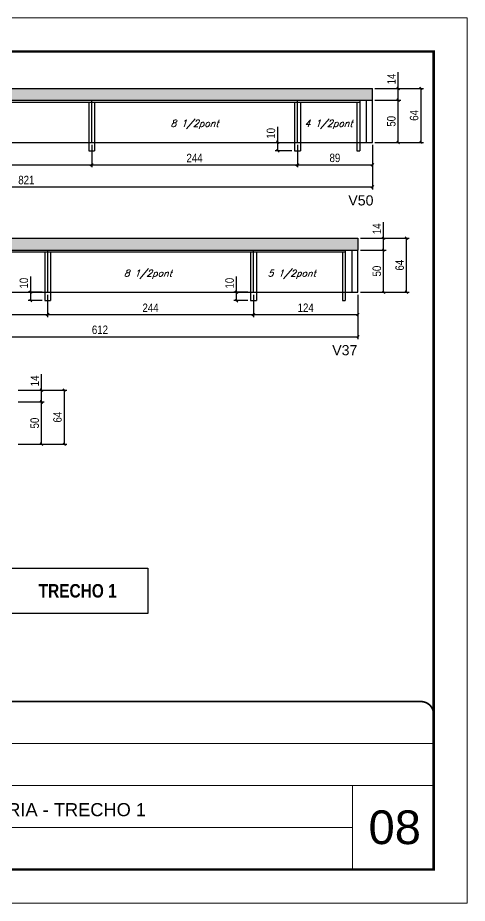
# Model space of a CAD drawing. Extents: x 0 to 6325, y 5574 to 19307.
# Drawn here: x 5707 to 6240, y 15911 to 16961 of the extents above; entities that cross this region are included whole.
import ezdxf

# ---------------------------------------------------------------- set-up
doc = ezdxf.new("R2010")
doc.units = 0
doc.linetypes.add('CONTINUO', pattern=[0])
doc.linetypes.add('DASHED', pattern=[0.75, 0.5, -0.25])
for name, color, linetype in [('1', 1, 'Continuous'), ('5', 5, 'Continuous'), ('COTA', 241, 'Continuous'), ('NOMENCLATURA', 7, 'Continuous'), ('Painéis', 200, 'Continuous'), ('SARR_2.2x7', 40, 'Continuous'), ('SARR_3.5x7', 81, 'Continuous'), ('texto', 7, 'Continuous')]:
    doc.layers.add(name, color=color, linetype=linetype)
for name, color, linetype, lineweight in [('CARIMBO', 255, 'Continuous', 9), ('Folhas', 255, 'Continuous', 9), ('SARRAFO DE PRESSAO', 251, 'DASHED', 9)]:
    doc.layers.add(name, color=color, linetype=linetype, lineweight=lineweight)
doc.styles.add('arial', font='arial.ttf')
doc.styles.add('COTA TECNICA', font='techl___.ttf', dxfattribs={"height": 10})
doc.styles.add('ROMANC', font='techb___.ttf', dxfattribs={"height": 2.5})
doc.styles.add('Romans', font='romans.shx')
doc.styles.get("Standard").update_dxf_attribs({"font": 'arial.ttf'})
doc.dimstyles.new('PAINEL', dxfattribs={"dimtxt": 10, "dimasz": 3, "dimexe": 3, "dimexo": 3, "dimgap": 3, "dimtad": 1, "dimdec": 1, "dimzin": 12, "dimdsep": 46, "dimtxsty": 'COTA TECNICA', "dimblk1": 'OBLIQUE', "dimblk2": 'OBLIQUE', "dimsah": 1, "dimcen": 0.9, "dimclrd": 4, "dimclre": 4, "dimclrt": 240, "dimadec": 1, "dimazin": 3, "dimtfac": 1, "dimtdec": 1, "dimtmove": 0, "dimatfit": 3, "dimfxl": 1, "dimtolj": 1, "dimtzin": 12, "dimarcsym": 0})

# ---------------------------------------------------------------- blocks, each defined once
blk = doc.blocks.new('9999999999')
at = {"color": 30, "linetype": 'CONTINUO'}
for p, q in [((98564.6, 34379.6), (99584, 34379.6)), ((98564.6, 34329.8), (99488, 34329.8)), ((99584, 34329.8), (99488, 34329.8)), ((99488, 34329.8), (99488, 34230.2)), ((98564.6, 34280), (99488, 34280))]:
    blk.add_line(p, q, dxfattribs=at)
at = {"color": 30, "linetype": 'CONTINUO', "const_width": 2}
blk.add_lwpolyline([(99584, 34230.2), (99584, 34414.4, 0.414214), (99569, 34429.4), (98229, 34429.4, 0.414214), (98214, 34414.4), (98214, 34245.2, 0.414214), (98229, 34230.2), (99584, 34230.2)], format="xyb", dxfattribs=at)
at = {"layer": 'Folhas'}
blk.add_lwpolyline([(98139, 34190.2), (99624, 34190.2), (99624, 35240.2), (98139, 35240.2)], close=True, dxfattribs=at)
at = {"layer": 'Folhas', "color": 30, "const_width": 3}
blk.add_lwpolyline([(98214, 34230.2), (99584, 34230.2), (99584, 35200.2), (98214, 35200.2)], close=True, dxfattribs=at)
at = {"color": 7, "linetype": 'Continuous', "ltscale": 5, "style": 'arial'}
blk.add_text('01° SUBSOLO - PERIFERIA - TRECHO 1', height=15.483, dxfattribs=at).set_placement((98837.7, 34293.5))
blk = doc.blocks.new('_Oblique')
at = {"layer": '1', "color": 0, "lineweight": -2}
blk.add_line((-0.5, -0.5), (0.5, 0.5), dxfattribs=at)
blk = doc.blocks.new('*D3354')
at = {"layer": 'COTA', "color": 4, "linetype": 'ByBlock', "lineweight": -2, "transparency": 16777216}
for p, q in [((5550.5, 16810.6), (5550.5, 16784.1)), ((5794.5, 16810.6), (5794.5, 16784.1)), ((5550.5, 16787.1), (5794.5, 16787.1))]:
    blk.add_line(p, q, dxfattribs=at)
at = {"layer": 'Defpoints', "color": 0, "linetype": 'ByBlock', "transparency": 16777216}
for p in [(5550.5, 16813.6), (5794.5, 16813.6), (5794.5, 16787.1)]:
    blk.add_point(p, dxfattribs=at)
at = {"layer": 'COTA', "color": 4, "linetype": 'ByBlock', "lineweight": -2, "transparency": 16777216, "xscale": 3, "yscale": 3, "zscale": 3, "rotation": 180}
blk.add_blockref('_Oblique', (5550.5, 16787.1), dxfattribs=at)
at = {"layer": 'COTA', "color": 4, "linetype": 'ByBlock', "lineweight": -2, "transparency": 16777216, "xscale": 3, "yscale": 3, "zscale": 3}
blk.add_blockref('_Oblique', (5794.5, 16787.1), dxfattribs=at)
at = {"layer": 'COTA', "color": 240, "linetype": 'ByBlock', "transparency": 16777216, "insert": (5672.5, 16795.1), "char_height": 10, "width": 210.731, "attachment_point": 5, "style": 'COTA TECNICA'}
blk.add_mtext('\\A1;244', dxfattribs=at)
blk = doc.blocks.new('*D4419')
at = {"layer": 'COTA', "color": 4, "linetype": 'ByBlock', "lineweight": -2, "transparency": 16777216}
for p, q in [((5306.5, 16810.6), (5306.5, 16757.8)), ((6127.5, 16810.6), (6127.5, 16757.8)), ((5306.5, 16760.8), (6127.5, 16760.8))]:
    blk.add_line(p, q, dxfattribs=at)
at = {"layer": 'Defpoints', "color": 0, "linetype": 'ByBlock', "transparency": 16777216}
for p in [(5306.5, 16813.6), (6127.5, 16813.6), (6127.5, 16760.8)]:
    blk.add_point(p, dxfattribs=at)
at = {"layer": 'COTA', "color": 4, "linetype": 'ByBlock', "lineweight": -2, "transparency": 16777216, "xscale": 3, "yscale": 3, "zscale": 3, "rotation": 180}
blk.add_blockref('_Oblique', (5306.5, 16760.8), dxfattribs=at)
at = {"layer": 'COTA', "color": 4, "linetype": 'ByBlock', "lineweight": -2, "transparency": 16777216, "xscale": 3, "yscale": 3, "zscale": 3}
blk.add_blockref('_Oblique', (6127.5, 16760.8), dxfattribs=at)
at = {"layer": 'COTA', "color": 240, "linetype": 'ByBlock', "transparency": 16777216, "insert": (5717, 16768.9), "char_height": 10, "attachment_point": 5, "style": 'COTA TECNICA'}
blk.add_mtext('\\A1;821', dxfattribs=at)
blk = doc.blocks.new('*D4420')
at = {"layer": 'COTA', "color": 4, "lineweight": -2, "transparency": 16777216}
for p, q in [((5794.5, 16810.6), (5794.5, 16784.1)), ((6038.5, 16810.6), (6038.5, 16784.1)), ((5794.5, 16787.1), (6038.5, 16787.1))]:
    blk.add_line(p, q, dxfattribs=at)
at = {"layer": 'Defpoints', "color": 0, "transparency": 16777216}
for p in [(5794.5, 16813.6), (6038.5, 16813.6), (6038.5, 16787.1)]:
    blk.add_point(p, dxfattribs=at)
at = {"layer": 'COTA', "color": 4, "lineweight": -2, "transparency": 16777216, "xscale": 3, "yscale": 3, "zscale": 3, "rotation": 180}
blk.add_blockref('_Oblique', (5794.5, 16787.1), dxfattribs=at)
at = {"layer": 'COTA', "color": 4, "lineweight": -2, "transparency": 16777216, "xscale": 3, "yscale": 3, "zscale": 3}
blk.add_blockref('_Oblique', (6038.5, 16787.1), dxfattribs=at)
at = {"layer": 'COTA', "color": 240, "transparency": 16777216, "insert": (5916.5, 16795.1), "char_height": 10, "attachment_point": 5, "style": 'COTA TECNICA'}
blk.add_mtext('\\A1;244', dxfattribs=at)
blk = doc.blocks.new('*D3359')
at = {"layer": 'COTA', "color": 4, "lineweight": -2, "transparency": 16777216}
for p, q in [((6130.5, 16863.6), (6161, 16863.6)), ((6158, 16813.6), (6158, 16863.6)), ((6130.5, 16813.6), (6161, 16813.6))]:
    blk.add_line(p, q, dxfattribs=at)
at = {"layer": 'Defpoints', "color": 0, "transparency": 16777216}
for p in [(6127.5, 16863.6), (6158, 16863.6), (6127.5, 16813.6)]:
    blk.add_point(p, dxfattribs=at)
at = {"layer": 'COTA', "color": 4, "lineweight": -2, "transparency": 16777216, "xscale": 3, "yscale": 3, "zscale": 3}
for p, rotation in [((6158, 16863.6), 90), ((6158, 16813.6), 270)]:
    blk.add_blockref('_Oblique', p, dxfattribs=dict(at, rotation=rotation))
at = {"layer": 'COTA', "color": 240, "transparency": 16777216, "insert": (6149.9, 16838.6), "char_height": 10, "attachment_point": 5, "rotation": 90, "style": 'COTA TECNICA'}
blk.add_mtext('\\A1;50', dxfattribs=at)
blk = doc.blocks.new('*D3360')
at = {"layer": 'COTA', "color": 4, "lineweight": -2, "transparency": 16777216}
for p, q in [((6158, 16877.6), (6158, 16896.7)), ((6130.5, 16877.6), (6161, 16877.6)), ((6158, 16863.6), (6158, 16877.6)), ((6130.5, 16863.6), (6161, 16863.6))]:
    blk.add_line(p, q, dxfattribs=at)
at = {"layer": 'Defpoints', "color": 0, "transparency": 16777216}
for p in [(6127.5, 16877.6), (6158, 16877.6), (6127.5, 16863.6)]:
    blk.add_point(p, dxfattribs=at)
at = {"layer": 'COTA', "color": 4, "lineweight": -2, "transparency": 16777216, "xscale": 3, "yscale": 3, "zscale": 3}
for p, rotation in [((6158, 16877.6), 90), ((6158, 16863.6), 270)]:
    blk.add_blockref('_Oblique', p, dxfattribs=dict(at, rotation=rotation))
at = {"layer": 'COTA', "color": 240, "transparency": 16777216, "insert": (6150, 16888.7), "char_height": 10, "attachment_point": 5, "rotation": 90, "style": 'COTA TECNICA'}
blk.add_mtext('\\A1;14', dxfattribs=at)
blk = doc.blocks.new('*D3361')
at = {"layer": 'COTA', "color": 4, "lineweight": -2, "transparency": 16777216}
for p, q in [((6130.5, 16877.6), (6188.1, 16877.6)), ((6185.1, 16813.6), (6185.1, 16877.6)), ((6130.5, 16813.6), (6188.1, 16813.6))]:
    blk.add_line(p, q, dxfattribs=at)
at = {"layer": 'Defpoints', "color": 0, "transparency": 16777216}
for p in [(6127.5, 16877.6), (6185.1, 16877.6), (6127.5, 16813.6)]:
    blk.add_point(p, dxfattribs=at)
at = {"layer": 'COTA', "color": 4, "lineweight": -2, "transparency": 16777216, "xscale": 3, "yscale": 3, "zscale": 3}
for p, rotation in [((6185.1, 16877.6), 90), ((6185.1, 16813.6), 270)]:
    blk.add_blockref('_Oblique', p, dxfattribs=dict(at, rotation=rotation))
at = {"layer": 'COTA', "color": 240, "transparency": 16777216, "insert": (6177, 16845.6), "char_height": 10, "attachment_point": 5, "rotation": 90, "style": 'COTA TECNICA'}
blk.add_mtext('\\A1;64', dxfattribs=at)
blk = doc.blocks.new('*D4423')
at = {"layer": 'COTA', "color": 4, "lineweight": -2, "transparency": 16777216}
for p, q in [((6038.5, 16810.6), (6038.5, 16784.1)), ((6127.5, 16810.6), (6127.5, 16784.1)), ((6038.5, 16787.1), (6127.5, 16787.1))]:
    blk.add_line(p, q, dxfattribs=at)
at = {"layer": 'Defpoints', "color": 0, "transparency": 16777216}
for p in [(6038.5, 16813.6), (6127.5, 16813.6), (6127.5, 16787.1)]:
    blk.add_point(p, dxfattribs=at)
at = {"layer": 'COTA', "color": 4, "lineweight": -2, "transparency": 16777216, "xscale": 3, "yscale": 3, "zscale": 3, "rotation": 180}
blk.add_blockref('_Oblique', (6038.5, 16787.1), dxfattribs=at)
at = {"layer": 'COTA', "color": 4, "lineweight": -2, "transparency": 16777216, "xscale": 3, "yscale": 3, "zscale": 3}
blk.add_blockref('_Oblique', (6127.5, 16787.1), dxfattribs=at)
at = {"layer": 'COTA', "color": 240, "transparency": 16777216, "insert": (6083, 16795.2), "char_height": 10, "attachment_point": 5, "style": 'COTA TECNICA'}
blk.add_mtext('\\A1;89', dxfattribs=at)
blk = doc.blocks.new('*D3364')
at = {"layer": 'COTA', "color": 4, "linetype": 'ByBlock', "lineweight": -2, "transparency": 16777216}
for p, q in [((5498.3, 16633), (5498.3, 16606.5)), ((5742.3, 16633), (5742.3, 16606.5)), ((5498.3, 16609.5), (5742.3, 16609.5))]:
    blk.add_line(p, q, dxfattribs=at)
at = {"layer": 'Defpoints', "color": 0, "linetype": 'ByBlock', "transparency": 16777216}
for p in [(5498.3, 16636), (5742.3, 16636), (5742.3, 16609.5)]:
    blk.add_point(p, dxfattribs=at)
at = {"layer": 'COTA', "color": 4, "linetype": 'ByBlock', "lineweight": -2, "transparency": 16777216, "xscale": 3, "yscale": 3, "zscale": 3, "rotation": 180}
blk.add_blockref('_Oblique', (5498.3, 16609.5), dxfattribs=at)
at = {"layer": 'COTA', "color": 4, "linetype": 'ByBlock', "lineweight": -2, "transparency": 16777216, "xscale": 3, "yscale": 3, "zscale": 3}
blk.add_blockref('_Oblique', (5742.3, 16609.5), dxfattribs=at)
at = {"layer": 'COTA', "color": 240, "linetype": 'ByBlock', "transparency": 16777216, "insert": (5620.3, 16617.5), "char_height": 10, "attachment_point": 5, "style": 'COTA TECNICA'}
blk.add_mtext('\\A1;244', dxfattribs=at)
blk = doc.blocks.new('*D3365')
at = {"layer": 'COTA', "color": 4, "linetype": 'ByBlock', "lineweight": -2, "transparency": 16777216}
for p, q in [((5742.3, 16633), (5742.3, 16606.5)), ((5986.3, 16633), (5986.3, 16606.5)), ((5742.3, 16609.5), (5986.3, 16609.5))]:
    blk.add_line(p, q, dxfattribs=at)
at = {"layer": 'Defpoints', "color": 0, "linetype": 'ByBlock', "transparency": 16777216}
for p in [(5742.3, 16636), (5986.3, 16636), (5986.3, 16609.5)]:
    blk.add_point(p, dxfattribs=at)
at = {"layer": 'COTA', "color": 4, "linetype": 'ByBlock', "lineweight": -2, "transparency": 16777216, "xscale": 3, "yscale": 3, "zscale": 3, "rotation": 180}
blk.add_blockref('_Oblique', (5742.3, 16609.5), dxfattribs=at)
at = {"layer": 'COTA', "color": 4, "linetype": 'ByBlock', "lineweight": -2, "transparency": 16777216, "xscale": 3, "yscale": 3, "zscale": 3}
blk.add_blockref('_Oblique', (5986.3, 16609.5), dxfattribs=at)
at = {"layer": 'COTA', "color": 240, "linetype": 'ByBlock', "transparency": 16777216, "insert": (5864.3, 16617.5), "char_height": 10, "width": 210.731, "attachment_point": 5, "style": 'COTA TECNICA'}
blk.add_mtext('\\A1;244', dxfattribs=at)
blk = doc.blocks.new('*D4424')
at = {"layer": 'COTA', "color": 4, "linetype": 'ByBlock', "lineweight": -2, "transparency": 16777216}
for p, q in [((5498.3, 16633), (5498.3, 16580.2)), ((6110.3, 16633), (6110.3, 16580.2)), ((5498.3, 16583.2), (6110.3, 16583.2))]:
    blk.add_line(p, q, dxfattribs=at)
at = {"layer": 'Defpoints', "color": 0, "linetype": 'ByBlock', "transparency": 16777216}
for p in [(5498.3, 16636), (6110.3, 16636), (6110.3, 16583.2)]:
    blk.add_point(p, dxfattribs=at)
at = {"layer": 'COTA', "color": 4, "linetype": 'ByBlock', "lineweight": -2, "transparency": 16777216, "xscale": 3, "yscale": 3, "zscale": 3, "rotation": 180}
blk.add_blockref('_Oblique', (5498.3, 16583.2), dxfattribs=at)
at = {"layer": 'COTA', "color": 4, "linetype": 'ByBlock', "lineweight": -2, "transparency": 16777216, "xscale": 3, "yscale": 3, "zscale": 3}
blk.add_blockref('_Oblique', (6110.3, 16583.2), dxfattribs=at)
at = {"layer": 'COTA', "color": 240, "linetype": 'ByBlock', "transparency": 16777216, "insert": (5804.3, 16591.3), "char_height": 10, "attachment_point": 5, "style": 'COTA TECNICA'}
blk.add_mtext('\\A1;612', dxfattribs=at)
blk = doc.blocks.new('*D4425')
at = {"layer": 'COTA', "color": 4, "lineweight": -2, "transparency": 16777216}
for p, q in [((5986.3, 16633), (5986.3, 16606.5)), ((6110.3, 16633), (6110.3, 16606.5)), ((5986.3, 16609.5), (6110.3, 16609.5))]:
    blk.add_line(p, q, dxfattribs=at)
at = {"layer": 'Defpoints', "color": 0, "transparency": 16777216}
for p in [(5986.3, 16636), (6110.3, 16636), (6110.3, 16609.5)]:
    blk.add_point(p, dxfattribs=at)
at = {"layer": 'COTA', "color": 4, "lineweight": -2, "transparency": 16777216, "xscale": 3, "yscale": 3, "zscale": 3, "rotation": 180}
blk.add_blockref('_Oblique', (5986.3, 16609.5), dxfattribs=at)
at = {"layer": 'COTA', "color": 4, "lineweight": -2, "transparency": 16777216, "xscale": 3, "yscale": 3, "zscale": 3}
blk.add_blockref('_Oblique', (6110.3, 16609.5), dxfattribs=at)
at = {"layer": 'COTA', "color": 240, "transparency": 16777216, "insert": (6048.3, 16617.5), "char_height": 10, "attachment_point": 5, "style": 'COTA TECNICA'}
blk.add_mtext('\\A1;124', dxfattribs=at)
blk = doc.blocks.new('*D3772')
at = {"layer": 'COTA', "color": 4, "lineweight": -2, "transparency": 16777216}
for p, q in [((6113.3, 16686), (6143.8, 16686)), ((6140.8, 16636), (6140.8, 16686)), ((6113.3, 16636), (6143.8, 16636))]:
    blk.add_line(p, q, dxfattribs=at)
at = {"layer": 'Defpoints', "color": 0, "transparency": 16777216}
for p in [(6110.3, 16686), (6140.8, 16686), (6110.3, 16636)]:
    blk.add_point(p, dxfattribs=at)
at = {"layer": 'COTA', "color": 4, "lineweight": -2, "transparency": 16777216, "xscale": 3, "yscale": 3, "zscale": 3}
for p, rotation in [((6140.8, 16686), 90), ((6140.8, 16636), 270)]:
    blk.add_blockref('_Oblique', p, dxfattribs=dict(at, rotation=rotation))
at = {"layer": 'COTA', "color": 240, "transparency": 16777216, "insert": (6132.7, 16661), "char_height": 10, "attachment_point": 5, "rotation": 90, "style": 'COTA TECNICA'}
blk.add_mtext('\\A1;50', dxfattribs=at)
blk = doc.blocks.new('*D3773')
at = {"layer": 'COTA', "color": 4, "lineweight": -2, "transparency": 16777216}
for p, q in [((6140.8, 16700), (6140.8, 16719.1)), ((6113.3, 16700), (6143.8, 16700)), ((6140.8, 16686), (6140.8, 16700)), ((6113.3, 16686), (6143.8, 16686))]:
    blk.add_line(p, q, dxfattribs=at)
at = {"layer": 'Defpoints', "color": 0, "transparency": 16777216}
for p in [(6110.3, 16700), (6140.8, 16700), (6110.3, 16686)]:
    blk.add_point(p, dxfattribs=at)
at = {"layer": 'COTA', "color": 4, "lineweight": -2, "transparency": 16777216, "xscale": 3, "yscale": 3, "zscale": 3}
for p, rotation in [((6140.8, 16700), 90), ((6140.8, 16686), 270)]:
    blk.add_blockref('_Oblique', p, dxfattribs=dict(at, rotation=rotation))
at = {"layer": 'COTA', "color": 240, "transparency": 16777216, "insert": (6132.8, 16711.1), "char_height": 10, "attachment_point": 5, "rotation": 90, "style": 'COTA TECNICA'}
blk.add_mtext('\\A1;14', dxfattribs=at)
blk = doc.blocks.new('*D3774')
at = {"layer": 'COTA', "color": 4, "lineweight": -2, "transparency": 16777216}
for p, q in [((6113.3, 16700), (6170.9, 16700)), ((6167.9, 16636), (6167.9, 16700)), ((6113.3, 16636), (6170.9, 16636))]:
    blk.add_line(p, q, dxfattribs=at)
at = {"layer": 'Defpoints', "color": 0, "transparency": 16777216}
for p in [(6110.3, 16700), (6167.9, 16700), (6110.3, 16636)]:
    blk.add_point(p, dxfattribs=at)
at = {"layer": 'COTA', "color": 4, "lineweight": -2, "transparency": 16777216, "xscale": 3, "yscale": 3, "zscale": 3}
for p, rotation in [((6167.9, 16700), 90), ((6167.9, 16636), 270)]:
    blk.add_blockref('_Oblique', p, dxfattribs=dict(at, rotation=rotation))
at = {"layer": 'COTA', "color": 240, "transparency": 16777216, "insert": (6159.8, 16668), "char_height": 10, "attachment_point": 5, "rotation": 90, "style": 'COTA TECNICA'}
blk.add_mtext('\\A1;64', dxfattribs=at)
blk = doc.blocks.new('*D3775')
at = {"layer": 'COTA', "color": 4, "lineweight": -2, "transparency": 16777216}
for p, q in [((5707.5, 16505.8), (5738, 16505.8)), ((5735, 16455.8), (5735, 16505.8)), ((5707.5, 16455.8), (5738, 16455.8))]:
    blk.add_line(p, q, dxfattribs=at)
at = {"layer": 'Defpoints', "color": 0, "transparency": 16777216}
for p in [(5704.5, 16505.8), (5735, 16505.8), (5704.5, 16455.8)]:
    blk.add_point(p, dxfattribs=at)
at = {"layer": 'COTA', "color": 4, "lineweight": -2, "transparency": 16777216, "xscale": 3, "yscale": 3, "zscale": 3}
for p, rotation in [((5735, 16505.8), 90), ((5735, 16455.8), 270)]:
    blk.add_blockref('_Oblique', p, dxfattribs=dict(at, rotation=rotation))
at = {"layer": 'COTA', "color": 240, "transparency": 16777216, "insert": (5726.9, 16480.8), "char_height": 10, "attachment_point": 5, "rotation": 90, "style": 'COTA TECNICA'}
blk.add_mtext('\\A1;50', dxfattribs=at)
blk = doc.blocks.new('*D3776')
at = {"layer": 'COTA', "color": 4, "lineweight": -2, "transparency": 16777216}
for p, q in [((5735, 16519.8), (5735, 16538.9)), ((5707.5, 16519.8), (5738, 16519.8)), ((5735, 16505.8), (5735, 16519.8)), ((5707.5, 16505.8), (5738, 16505.8))]:
    blk.add_line(p, q, dxfattribs=at)
at = {"layer": 'Defpoints', "color": 0, "transparency": 16777216}
for p in [(5704.5, 16519.8), (5735, 16519.8), (5704.5, 16505.8)]:
    blk.add_point(p, dxfattribs=at)
at = {"layer": 'COTA', "color": 4, "lineweight": -2, "transparency": 16777216, "xscale": 3, "yscale": 3, "zscale": 3}
for p, rotation in [((5735, 16519.8), 90), ((5735, 16505.8), 270)]:
    blk.add_blockref('_Oblique', p, dxfattribs=dict(at, rotation=rotation))
at = {"layer": 'COTA', "color": 240, "transparency": 16777216, "insert": (5727, 16530.8), "char_height": 10, "attachment_point": 5, "rotation": 90, "style": 'COTA TECNICA'}
blk.add_mtext('\\A1;14', dxfattribs=at)
blk = doc.blocks.new('*D3777')
at = {"layer": 'COTA', "color": 4, "lineweight": -2, "transparency": 16777216}
for p, q in [((5707.5, 16519.8), (5765.1, 16519.8)), ((5762.1, 16455.8), (5762.1, 16519.8)), ((5707.5, 16455.8), (5765.1, 16455.8))]:
    blk.add_line(p, q, dxfattribs=at)
at = {"layer": 'Defpoints', "color": 0, "transparency": 16777216}
for p in [(5704.5, 16519.8), (5762.1, 16519.8), (5704.5, 16455.8)]:
    blk.add_point(p, dxfattribs=at)
at = {"layer": 'COTA', "color": 4, "lineweight": -2, "transparency": 16777216, "xscale": 3, "yscale": 3, "zscale": 3}
for p, rotation in [((5762.1, 16519.8), 90), ((5762.1, 16455.8), 270)]:
    blk.add_blockref('_Oblique', p, dxfattribs=dict(at, rotation=rotation))
at = {"layer": 'COTA', "color": 240, "transparency": 16777216, "insert": (5754, 16487.8), "char_height": 10, "attachment_point": 5, "rotation": 90, "style": 'COTA TECNICA'}
blk.add_mtext('\\A1;64', dxfattribs=at)
blk = doc.blocks.new('*D4191')
at = {"layer": 'COTA', "color": 4, "lineweight": -2, "transparency": 16777216}
for p, q in [((6015.2, 16813.6), (6015.2, 16832)), ((6015.2, 16803.6), (6015.2, 16813.6)), ((6032, 16803.6), (6012.2, 16803.6))]:
    blk.add_line(p, q, dxfattribs=at)
at = {"layer": 'Defpoints', "color": 0, "transparency": 16777216}
for p in [(6015.2, 16813.6), (6015.2, 16813.6), (6035, 16803.6)]:
    blk.add_point(p, dxfattribs=at)
at = {"layer": 'COTA', "color": 4, "lineweight": -2, "transparency": 16777216, "xscale": 3, "yscale": 3, "zscale": 3}
for p, rotation in [((6015.2, 16813.6), 90), ((6015.2, 16803.6), 270)]:
    blk.add_blockref('_Oblique', p, dxfattribs=dict(at, rotation=rotation))
at = {"layer": 'COTA', "color": 240, "transparency": 16777216, "insert": (6007.1, 16824.3), "char_height": 10, "attachment_point": 5, "rotation": 90, "style": 'COTA TECNICA'}
blk.add_mtext('\\A1;10', dxfattribs=at)
blk = doc.blocks.new('*D2997')
at = {"layer": 'COTA', "color": 4, "lineweight": -2, "transparency": 16777216}
for p, q in [((5722.2, 16636), (5722.2, 16654.4)), ((5735.8, 16636), (5719.2, 16636)), ((5722.2, 16626), (5722.2, 16636)), ((5735.8, 16626), (5719.2, 16626))]:
    blk.add_line(p, q, dxfattribs=at)
at = {"layer": 'Defpoints', "color": 0, "transparency": 16777216}
for p in [(5722.2, 16636), (5738.8, 16636), (5738.8, 16626)]:
    blk.add_point(p, dxfattribs=at)
at = {"layer": 'COTA', "color": 4, "lineweight": -2, "transparency": 16777216, "xscale": 3, "yscale": 3, "zscale": 3}
for p, rotation in [((5722.2, 16636), 90), ((5722.2, 16626), 270)]:
    blk.add_blockref('_Oblique', p, dxfattribs=dict(at, rotation=rotation))
at = {"layer": 'COTA', "color": 240, "transparency": 16777216, "insert": (5714.1, 16646.7), "char_height": 10, "attachment_point": 5, "rotation": 90, "style": 'COTA TECNICA'}
blk.add_mtext('\\A1;10', dxfattribs=at)
blk = doc.blocks.new('*D3009')
at = {"layer": 'COTA', "color": 4, "lineweight": -2, "transparency": 16777216}
for p, q in [((5966.2, 16636), (5966.2, 16654.4)), ((5979.8, 16636), (5963.2, 16636)), ((5966.2, 16626), (5966.2, 16636)), ((5979.8, 16626), (5963.2, 16626))]:
    blk.add_line(p, q, dxfattribs=at)
at = {"layer": 'Defpoints', "color": 0, "transparency": 16777216}
for p in [(5966.2, 16636), (5982.8, 16636), (5982.8, 16626)]:
    blk.add_point(p, dxfattribs=at)
at = {"layer": 'COTA', "color": 4, "lineweight": -2, "transparency": 16777216, "xscale": 3, "yscale": 3, "zscale": 3}
for p, rotation in [((5966.2, 16636), 90), ((5966.2, 16626), 270)]:
    blk.add_blockref('_Oblique', p, dxfattribs=dict(at, rotation=rotation))
at = {"layer": 'COTA', "color": 240, "transparency": 16777216, "insert": (5958.1, 16646.7), "char_height": 10, "attachment_point": 5, "rotation": 90, "style": 'COTA TECNICA'}
blk.add_mtext('\\A1;10', dxfattribs=at)

msp = doc.modelspace()

# ---------------------------------------------------------------- hatches: boundary and pattern name
at = {"layer": 'COTA'}
h = msp.add_hatch(dxfattribs=at)
h.set_pattern_fill('AR-CONC', color=241, scale=0.03)
h.set_pattern_definition([(50, (2891.691, 339.655), (5.4655401, -0.4781726), [0.5715, -6.2865]), (355, (2891.691, 339.655), (-1.0573026, 5.7317054), [0.4572, -5.0292175]), (100.451445, (2892.1466, 339.615), (4.4082374, 5.2535326), [0.4857003, -5.3427073]), (46.1842, (2891.691, 341.179), (8.1323712, -1.2612698), [0.85725, -9.42975]), (96.63556, (2892.369, 341.074), (7.122124, 7.4227837), [0.7285507, -8.0140682]), (351.18415, (2891.691, 341.179), (7.122124, 7.4227837), [0.685799, -7.543792]), (21, (2892.453, 340.798), (4.5484317, -3.067956), [0.5715, -6.2865]), (326, (2892.453, 340.798), (1.8540609, 5.525639), [0.4572, -5.0292]), (71.451445, (2892.832, 340.5424), (6.4024926, 2.457683), [0.4857003, -5.3426981]), (37.5, (2891.6911, 339.655), (0.0926581, 2.53665117), [0, -4.96824, 0, -5.1054, 0, -5.04825]), (7.5, (2891.6911, 339.655), (2.00458988, 3.00541724), [0, -2.91084, 0, -4.85394, 0, -1.92405]), (327.5, (2889.9919, 339.655), (4.06771786, -0.17186232), [0, -1.905, 0, -5.9436, 0, -7.8867]), (317.5, (2889.23, 339.655), (4.44387544, 0.7627947), [0, -2.4765, 0, -3.94716, 0, -5.6007])])
h.paths.add_polyline_path([(5306.54, 16863.6), (6127.54, 16863.6), (6127.54, 16877.6), (4859.34, 16877.6), (4859.34, 16863.6), (5276.54, 16863.6), (5276.54, 16813.6), (5306.54, 16813.6)])
h = msp.add_hatch(dxfattribs=at)
h.set_pattern_fill('AR-CONC', color=241, scale=0.03)
h.set_pattern_definition([(50, (-2e-12, 1148.575), (5.4655401, -0.4781726), [0.5715, -6.2865]), (355, (-2e-12, 1148.575), (-1.0573026, 5.7317054), [0.4572, -5.0292175]), (100.451445, (0.4555, 1148.535), (4.4082374, 5.2535326), [0.4857003, -5.3427073]), (46.1842, (-2e-12, 1150.099), (8.1323712, -1.2612698), [0.85725, -9.42975]), (96.63556, (0.678, 1149.994), (7.122124, 7.4227837), [0.7285507, -8.0140682]), (351.18415, (-2e-12, 1150.099), (7.122124, 7.4227837), [0.685799, -7.543792]), (21, (0.762, 1149.718), (4.5484317, -3.067956), [0.5715, -6.2865]), (326, (0.762, 1149.718), (1.8540609, 5.525639), [0.4572, -5.0292]), (71.451445, (1.141, 1149.4624), (6.4024926, 2.457683), [0.4857003, -5.3426981]), (37.5, (-2e-12, 1148.5751), (0.0926581, 2.53665117), [0, -4.96824, 0, -5.1054, 0, -5.04825]), (7.5, (-2e-12, 1148.575), (2.00458988, 3.00541724), [0, -2.91084, 0, -4.85394, 0, -1.92405]), (327.5, (-1.6993, 1148.5751), (4.06771786, -0.17186232), [0, -1.905, 0, -5.9436, 0, -7.8867]), (317.5, (-2.4613, 1148.575), (4.44387544, 0.7627947), [0, -2.4765, 0, -3.94716, 0, -5.6007])])
h.paths.add_polyline_path([(5471.34, 16646), (5498.34, 16646), (5498.34, 16686), (6110.34, 16686), (6110.34, 16700), (4859.34, 16700), (4859.34, 16686), (5471.34, 16686)])

# ---------------------------------------------------------------- linework, layer by layer
at = {"layer": 'COTA', "linetype": 'ByBlock'}
msp.add_line((4859.34, 16877.6), (6127.54, 16877.6), dxfattribs=at)
at = {"layer": 'COTA'}
for p, q in [((6127.54, 16863.6), (6127.54, 16877.6)), ((4859.34, 16700), (6110.34, 16700)), ((6110.34, 16700), (6110.34, 16686))]:
    msp.add_line(p, q, dxfattribs=at)
msp.add_lwpolyline([(5694.49, 16308.63), (5861.27, 16308.63), (5861.27, 16254.97), (5694.49, 16254.97)], close=True, dxfattribs=at)
at = {"layer": 'Painéis', "linetype": 'ByBlock'}
for p, q in [((5306.54, 16863.6), (6127.54, 16863.6)), ((5794.54, 16813.6), (5794.54, 16863.6)), ((6038.54, 16813.6), (6038.54, 16863.6)), ((6127.54, 16813.6), (6127.54, 16863.6)), ((5306.54, 16813.6), (6127.54, 16813.6)), ((5498.34, 16686), (6110.34, 16686)), ((5742.34, 16636), (5742.34, 16686)), ((5986.34, 16636), (5986.34, 16686)), ((6110.34, 16636), (6110.34, 16686)), ((5498.34, 16636), (6110.34, 16636))]:
    msp.add_line(p, q, dxfattribs=at)
at = {"layer": 'SARR_2.2x7', "linetype": 'Continuous'}
for p, q in [((6120.54, 16813.6), (6120.54, 16863.6)), ((5550.54, 16861.4), (5794.54, 16861.4)), ((5794.54, 16861.4), (6038.54, 16861.4)), ((6038.54, 16861.4), (6112.54, 16861.4)), ((6103.34, 16636), (6103.34, 16686)), ((5513.34, 16683.8), (5742.34, 16683.8)), ((5742.34, 16683.8), (5986.34, 16683.8)), ((5986.34, 16683.8), (6095.34, 16683.8))]:
    msp.add_line(p, q, dxfattribs=at)
at = {"layer": 'SARR_3.5x7'}
for p, q in [((6112.54, 16863.6), (6112.54, 16803.6)), ((5791.04, 16861.4), (5791.04, 16803.6)), ((5798.04, 16861.4), (5798.04, 16803.6)), ((6035.04, 16861.4), (6035.04, 16803.6)), ((6042.04, 16861.4), (6042.04, 16803.6)), ((6109.04, 16861.4), (6109.04, 16803.6)), ((5791.04, 16803.6), (5798.04, 16803.6)), ((6035.04, 16803.6), (6042.04, 16803.6)), ((6109.04, 16803.6), (6112.54, 16803.6)), ((6095.34, 16686), (6095.34, 16626)), ((5738.84, 16683.8), (5738.84, 16626)), ((5745.84, 16683.8), (5745.84, 16626)), ((5982.84, 16683.8), (5982.84, 16626)), ((5989.84, 16683.8), (5989.84, 16626)), ((6091.84, 16683.8), (6091.84, 16626)), ((5738.84, 16626), (5745.84, 16626)), ((5982.84, 16626), (5989.84, 16626)), ((6091.84, 16626), (6095.34, 16626))]:
    msp.add_line(p, q, dxfattribs=at)

# ---------------------------------------------------------------- block references
at = {"layer": 'SARRAFO DE PRESSAO', "color": 6, "linetype": 'ByBlock'}
msp.add_blockref('9999999999', (-93383.98, -18278.78), dxfattribs=at)

# ---------------------------------------------------------------- texts
at = {"layer": '5', "linetype": 'Continuous'}
for s, p in [('V50', (6098.89, 16738.83)), ('V37', (6079.79, 16561.23))]:
    msp.add_text(s, height=12, rotation=0.00004, dxfattribs=at).set_placement(p)
at = {"layer": 'CARIMBO', "style": 'arial'}
msp.add_text('08', height=40, dxfattribs=at).set_placement((6122.86, 15981.57))
at = {"layer": 'NOMENCLATURA', "color": 2, "insert": (5777.88, 16281.8), "char_height": 16, "attachment_point": 5, "style": 'ROMANC'}
msp.add_mtext('TRECHO 1', dxfattribs=at)
at = {"layer": 'texto', "color": 2, "char_height": 8, "attachment_point": 5, "style": 'Romans'}
for s, insert in [('{\\Q19;\\C256;8 1/2pont}', (5916.54, 16834.82)), ('{\\Q19;\\C256;4 1/2pont}', (6075.54, 16834.82)), ('{\\Q19;\\C256;8 1/2pont}', (5861.2, 16657.22)), ('{\\Q19;\\C256;5 1/2pont}', (6031.84, 16657.22))]:
    msp.add_mtext(s, dxfattribs=dict(at, insert=insert))

# ---------------------------------------------------------------- dimensions: what is measured, and where the dimension line sits
at = {"layer": 'COTA'}
for base, p1, p2, picture, middle in [((6158.04, 16877.6), (6127.54, 16863.6), (6127.54, 16877.6), '*D3360', (6149.97, 16888.66)), ((6185.08, 16877.6), (6127.54, 16813.6), (6127.54, 16877.6), '*D3361', (6176.98, 16845.6)), ((6158.04, 16863.6), (6127.54, 16813.6), (6127.54, 16863.6), '*D3359', (6149.93, 16838.6)), ((6015.23, 16813.6), (6035.04, 16803.6), (6015.23, 16813.6), '*D4191', (6007.12, 16824.31)), ((6140.84, 16700), (6110.34, 16686), (6110.34, 16700), '*D3773', (6132.77, 16711.05)), ((6167.88, 16700), (6110.34, 16636), (6110.34, 16700), '*D3774', (6159.78, 16668)), ((6140.84, 16686), (6110.34, 16636), (6110.34, 16686), '*D3772', (6132.73, 16661)), ((5722.17, 16636), (5738.84, 16626), (5738.84, 16636), '*D2997', (5714.07, 16646.71)), ((5966.17, 16636), (5982.84, 16626), (5982.84, 16636), '*D3009', (5958.07, 16646.71)), ((5735.04, 16519.78), (5704.54, 16505.78), (5704.54, 16519.78), '*D3776', (5726.97, 16530.84)), ((5762.08, 16519.78), (5704.54, 16455.78), (5704.54, 16519.78), '*D3777', (5753.98, 16487.78)), ((5735.04, 16505.78), (5704.54, 16455.78), (5704.54, 16505.78), '*D3775', (5726.93, 16480.78))]:
    dim = msp.add_linear_dim(base=base, p1=p1, p2=p2, angle=90, dimstyle='PAINEL', dxfattribs=at)
    dim.commit()
    dim.dimension.update_dxf_attribs({"geometry": picture, "text_midpoint": middle})
at = {"layer": 'COTA', "linetype": 'ByBlock'}
for base, p1, p2, picture, middle in [((6127.54, 16760.8), (5306.54, 16813.6), (6127.54, 16813.6), '*D4419', (5717.04, 16768.89)), ((5742.34, 16609.46), (5498.34, 16636), (5742.34, 16636), '*D3364', (5620.34, 16617.53)), ((6110.34, 16583.2), (5498.34, 16636), (6110.34, 16636), '*D4424', (5804.34, 16591.3))]:
    dim = msp.add_linear_dim(base=base, p1=p1, p2=p2, dimstyle='PAINEL', dxfattribs=at)
    dim.commit()
    dim.dimension.update_dxf_attribs({"geometry": picture, "text_midpoint": middle})
for base, p1, p2, picture, middle in [((5794.54, 16787.06), (5550.54, 16813.6), (5794.54, 16813.6), '*D3354', (5672.54, 16795.13)), ((5986.34, 16609.46), (5742.34, 16636), (5986.34, 16636), '*D3365', (5864.34, 16617.53))]:
    dim = msp.add_linear_dim(base=base, p1=p1, p2=p2, dimstyle='PAINEL', override={"dimtmove": 1}, dxfattribs=at)
    dim.commit()
    dim.dimension.update_dxf_attribs({"geometry": picture, "text_midpoint": middle})
at = {"layer": 'COTA'}
for base, p1, p2, picture, middle in [((6038.54, 16787.06), (5794.54, 16813.6), (6038.54, 16813.6), '*D4420', (5916.54, 16795.13)), ((6127.54, 16787.06), (6038.54, 16813.6), (6127.54, 16813.6), '*D4423', (6083.04, 16795.16)), ((6110.34, 16609.46), (5986.34, 16636), (6110.34, 16636), '*D4425', (6048.34, 16617.53))]:
    dim = msp.add_linear_dim(base=base, p1=p1, p2=p2, dimstyle='PAINEL', dxfattribs=at)
    dim.commit()
    dim.dimension.update_dxf_attribs({"geometry": picture, "text_midpoint": middle})

doc.saveas('drawing.dxf')
